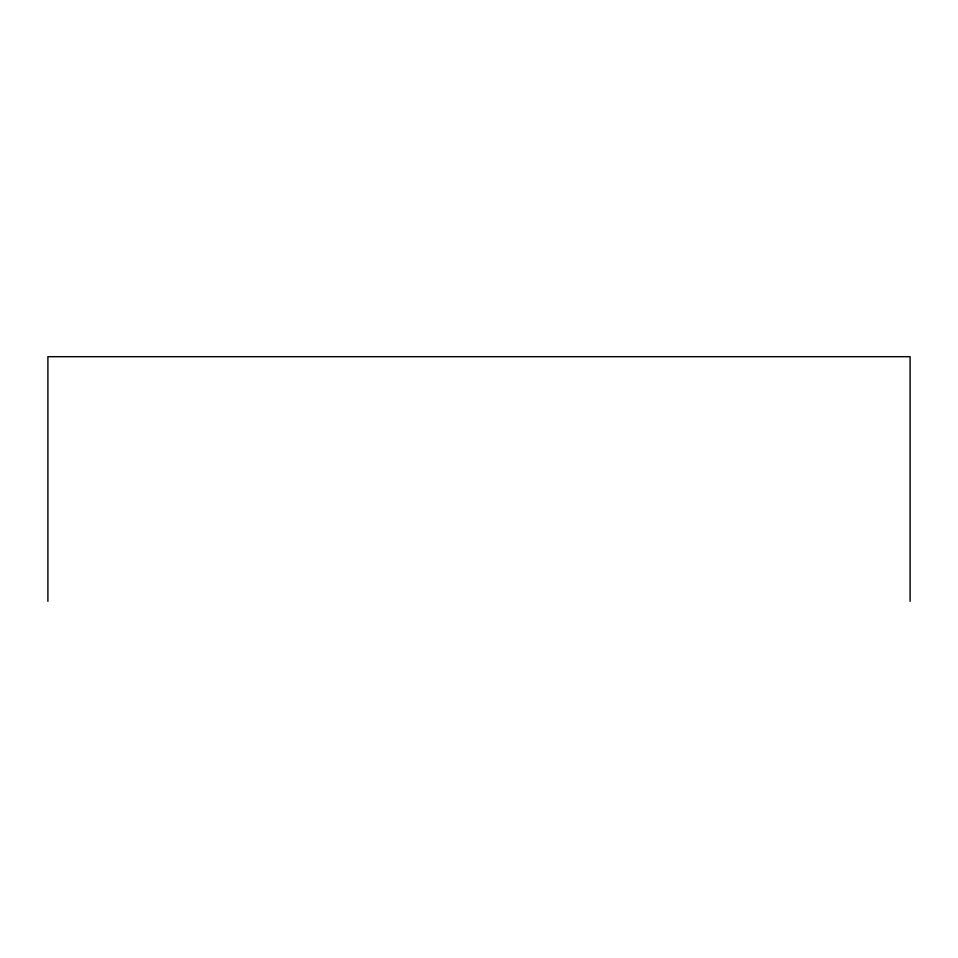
<?xml version="1.0" encoding="UTF-8"?>
<svg xmlns="http://www.w3.org/2000/svg" width="958" height="958" viewBox="0 0 958 958"><rect width="100%" height="100%" fill="white"/><g stroke="black" fill="none" stroke-linecap="round" stroke-linejoin="round"><path stroke-width="1.44" d="M910.1 601.313L910.1 356.687L47.9 356.687L47.9 601.313"/></g></svg>
